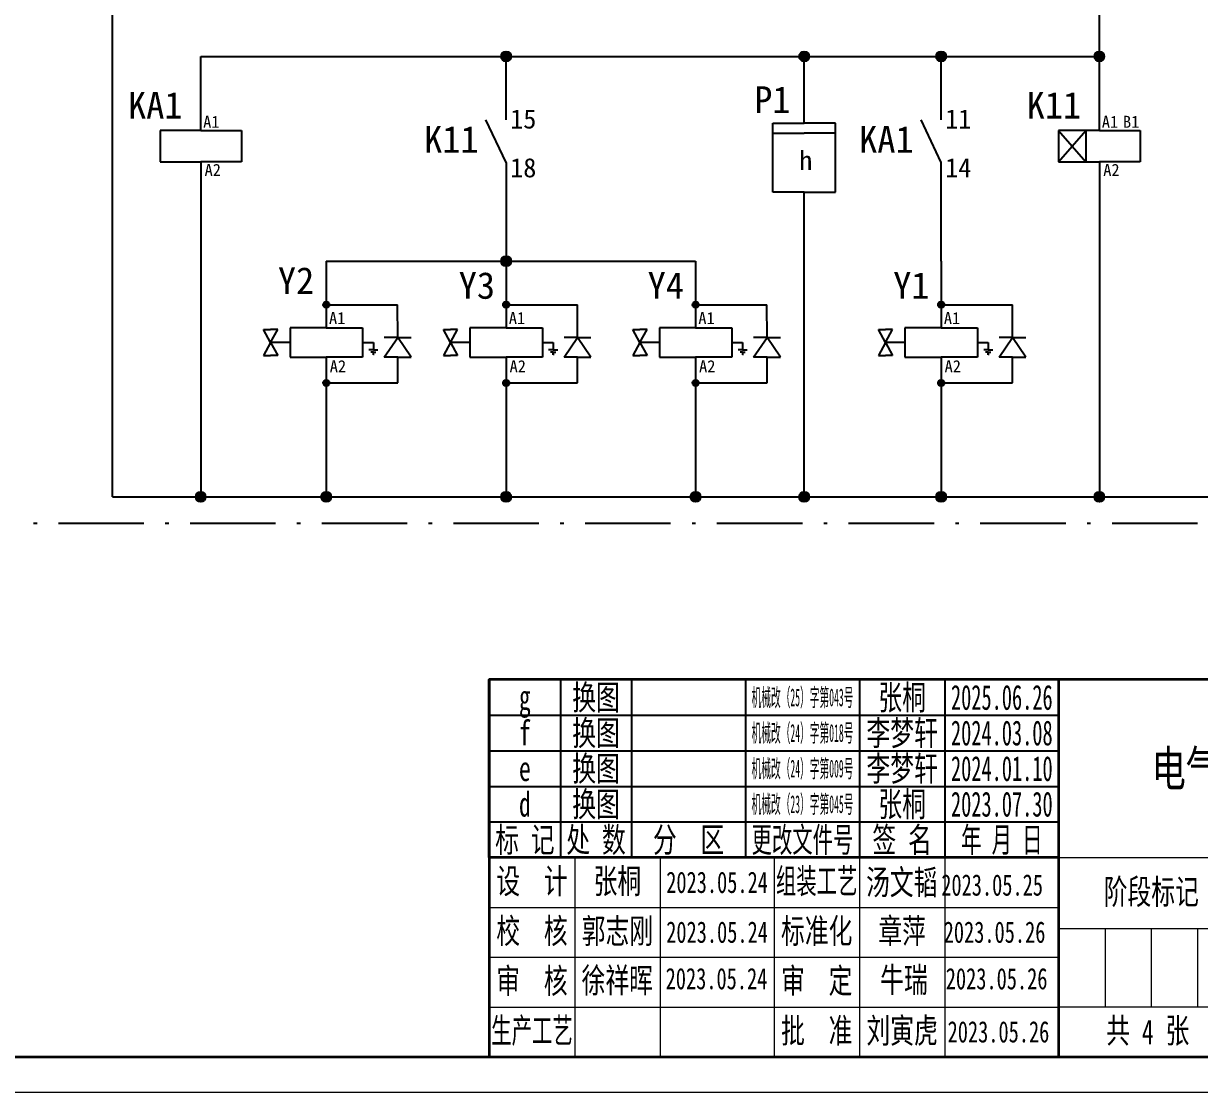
# Model space of a CAD drawing. Header units: millimetres. Extents: x 0 to 420, y 0 to 297.
# Drawn here: x 169.6 to 334.8, y 0 to 150.1 of the extents above; entities that cross this region are included whole.
import ezdxf
from ezdxf.enums import TextEntityAlignment as Align

# ---------------------------------------------------------------- set-up
doc = ezdxf.new("R2010")
doc.units = ezdxf.units.MM
doc.linetypes.add('DASHDOT', pattern=[18.5, 12, -3, 0.5, -3])
doc.styles.add('海泰汉字样式', font='仿宋_GB2312(1).TTF', dxfattribs={"width": 0.7})

# ---------------------------------------------------------------- blocks, each defined once
blk = doc.blocks.new('NJHT-更改区')
at = {"color": 7, "linetype": 'Continuous'}
for p, q in [((0, 5), (80, 5)), ((10, 5), (10, 0)), ((20, 5), (20, 0)), ((36, 5), (36, 0)), ((52, 5), (52, 0)), ((64, 5), (64, 0)), ((0, 0), (80, 0))]:
    blk.add_line(p, q, dxfattribs=at)
at = {"color": 7, "linetype": 'Continuous', "lineweight": 35}
for p, q in [((0, 0), (0, 5)), ((80, 0), (80, 5))]:
    blk.add_line(p, q, dxfattribs=at)
at = {"color": 2, "linetype": 'Continuous', "style": '海泰汉字样式'}
for tag, width, p in [('1', 0.7, (5, 2.5)), ('2', 0.7, (15, 2.5)), ('3', 0.7, (28, 2.5)), ('4', 0.6, (44, 2.5)), ('5', 0.7, (58, 2.5)), ('6', 0.6, (72, 2.5))]:
    blk.add_attdef(tag, text='', height=3.5, dxfattribs=dict(at, width=width)).set_placement(p, align=Align.MIDDLE_CENTER)
blk = doc.blocks.new('设计.Name')
at = {"insert": (253, 29.5), "char_height": 3.5, "width": 12, "attachment_point": 5, "style": '海泰汉字样式'}
blk.add_mtext('张桐', dxfattribs=at)
blk = doc.blocks.new('标准化.AppDate')
at = {"insert": (307, 22.5), "char_height": 3, "width": 16, "attachment_point": 5, "style": '海泰汉字样式'}
blk.add_mtext('2023.05.26', dxfattribs=at)
blk = doc.blocks.new('批准.AppDate')
at = {"insert": (307, 8.5), "char_height": 3, "width": 16, "attachment_point": 5, "style": '海泰汉字样式'}
blk.add_mtext('2023.05.26', dxfattribs=at)
blk = doc.blocks.new('批准.Name')
at = {"insert": (293, 8.5), "char_height": 3.5, "width": 12, "attachment_point": 5, "style": '海泰汉字样式'}
blk.add_mtext('刘寅虎', dxfattribs=at)
blk = doc.blocks.new('设计.AppDate')
at = {"insert": (267, 29.5), "char_height": 3, "width": 16, "attachment_point": 5, "style": '海泰汉字样式'}
blk.add_mtext('2023.05.24', dxfattribs=at)
blk = doc.blocks.new('标准化.Name')
at = {"insert": (293, 22.5), "char_height": 3.5, "width": 12, "attachment_point": 5, "style": '海泰汉字样式'}
blk.add_mtext('章萍', dxfattribs=at)
blk = doc.blocks.new('NJHT-A3')
at = {"color": 7, "linetype": 'Continuous', "lineweight": 35}
for p, q in [((315, 5), (315, 58)), ((315, 33), (235, 33)), ((25, 5), (415, 5))]:
    blk.add_line(p, q, dxfattribs=at)
at = {"color": 7, "linetype": 'Continuous', "lineweight": 18}
for p, q in [((247, 33), (247, 5)), ((259, 33), (259, 5)), ((275, 33), (275, 5)), ((287, 33), (287, 5)), ((299, 33), (299, 5)), ((315, 33), (365, 33)), ((235, 26), (315, 26)), ((365, 23), (315, 23)), ((321.5, 23), (321.5, 12)), ((328, 23), (328, 12)), ((334.5, 23), (334.5, 12)), ((235, 19), (315, 19)), ((235, 12), (315, 12)), ((365, 12), (315, 12)), ((420, 0), (0, 0))]:
    blk.add_line(p, q, dxfattribs=at)
at = {"color": 7, "linetype": 'Continuous', "lineweight": 35}
blk.add_lwpolyline([(235, 5), (415, 5), (415, 58), (235, 58)], close=True, dxfattribs=at)
at = {"color": 2, "linetype": 'Continuous', "lineweight": 18, "char_height": 3.5, "attachment_point": 5, "style": '海泰汉字样式'}
for s, insert, width in [('设  计', (241, 29.5), 12), ('{\\W0.6;组装工艺}', (281, 29.5), 12), ('阶段标记', (328, 28), 26), ('校  核', (241, 22.5), 12), ('标准化', (281, 22.5), 12), ('审  核', (241, 15.5), 12), ('审  定', (281, 15.5), 12), ('{\\W0.6;生产工艺}', (241, 8.5), 12), ('批  准', (281, 8.5), 12), ('共   张', (327.5, 8.5), 25)]:
    blk.add_mtext(s, dxfattribs=dict(at, insert=insert, width=width))
at = {"color": 2, "linetype": 'Continuous', "lineweight": 18, "style": '海泰汉字样式', "width": 0.6}
blk.add_attdef('5', text='', height=5, rotation=180, dxfattribs=at).set_placement((50, 286.5), align=Align.MIDDLE_CENTER)
at = {"color": 2, "linetype": 'Continuous', "lineweight": 18, "style": '海泰汉字样式'}
for tag, height, width, p in [('1', 5, 0.5, (390, 54.25)), ('2', 5, 0.5, (390, 46.75)), ('7', 5, 0.7, (340, 45.5)), ('3', 5, 0.6, (390, 33)), ('12', 3.5, 0.7, (253, 29.5)), ('13', 3.5, 0.6, (267, 29.5)), ('20', 3.5, 0.7, (293, 29.5)), ('21', 3.5, 0.6, (307, 29.5)), ('14', 3.5, 0.7, (253, 22.5)), ('15', 3.5, 0.6, (267, 22.5)), ('22', 3.5, 0.7, (293, 22.5)), ('23', 3.5, 0.6, (307, 22.5)), ('4', 5, 0.6, (390, 17.5)), ('8', 3.5, 0.7, (347, 17.5)), ('9', 3.5, 0.7, (359, 17.5)), ('16', 3.5, 0.7, (253, 15.5)), ('17', 3.5, 0.6, (267, 15.5)), ('24', 3.5, 0.7, (293, 15.5)), ('25', 3.5, 0.6, (307, 15.5)), ('18', 3.5, 0.7, (253, 8.5)), ('19', 3.5, 0.6, (267, 8.5)), ('26', 3.5, 0.7, (293, 8.5)), ('27', 3.5, 0.6, (307, 8.5)), ('11', 3.5, 0.7, (327.5, 8.5)), ('10', 3.5, 0.7, (352.5, 8.5)), ('6', 3.5, 0.7, (396.57, 8.5))]:
    blk.add_attdef(tag, text='', height=height, dxfattribs=dict(at, width=width)).set_placement(p, align=Align.MIDDLE_CENTER)
blk = doc.blocks.new('校核.Name')
at = {"insert": (253, 22.5), "char_height": 3.5, "width": 12, "attachment_point": 5, "style": '海泰汉字样式'}
blk.add_mtext('郭志刚', dxfattribs=at)
blk = doc.blocks.new('校核.AppDate')
at = {"insert": (267, 22.5), "char_height": 3, "width": 16, "attachment_point": 5, "style": '海泰汉字样式'}
blk.add_mtext('2023.05.24', dxfattribs=at)
blk = doc.blocks.new('审核.Name')
at = {"insert": (253, 22.5), "char_height": 3.5, "width": 12, "attachment_point": 5, "style": '海泰汉字样式'}
blk.add_mtext('徐祥晖', dxfattribs=at)
blk = doc.blocks.new('审核.AppDate')
at = {"insert": (267, 22.5), "char_height": 3, "width": 16, "attachment_point": 5, "style": '海泰汉字样式'}
blk.add_mtext('2023.05.24', dxfattribs=at)
blk = doc.blocks.new('组装工艺.Name')
at = {"insert": (253, 22.5), "char_height": 3.5, "width": 12, "attachment_point": 5, "style": '海泰汉字样式'}
blk.add_mtext('汤文韬', dxfattribs=at)
blk = doc.blocks.new('组装工艺.AppDate')
at = {"insert": (267, 22.5), "char_height": 3, "width": 16, "attachment_point": 5, "style": '海泰汉字样式'}
blk.add_mtext('2023.05.25', dxfattribs=at)
blk = doc.blocks.new('审定.Name')
at = {"insert": (253, 22.5), "char_height": 3.5, "width": 12, "attachment_point": 5, "style": '海泰汉字样式'}
blk.add_mtext('牛瑞', dxfattribs=at)
blk = doc.blocks.new('审定.AppDate')
at = {"insert": (267, 22.5), "char_height": 3, "width": 16, "attachment_point": 5, "style": '海泰汉字样式'}
blk.add_mtext('2023.05.26', dxfattribs=at)
blk = doc.blocks.new('电磁阀')
at = {"color": 7, "ltscale": 0.416487}
blk.add_line((0, 0), (0, -29.99), dxfattribs=at)
blk.add_line((0, 0), (0, -29.99), dxfattribs=at)
at = {"color": 7, "ltscale": 0.007597}
for p, q in [((-1.4, -19.59), (-1.3, -19.05)), ((-1.4, -19.59), (-1.3, -19.05)), ((-1.3, -20.12), (-1.4, -19.59)), ((-1.3, -20.12), (-1.4, -19.59)), ((-1.3, -19.05), (-0.99, -18.6)), ((-1.3, -19.05), (-0.99, -18.6)), ((-0.99, -20.58), (-1.3, -20.12)), ((-0.99, -20.58), (-1.3, -20.12)), ((-0.99, -18.6), (-0.54, -18.29)), ((-0.99, -18.6), (-0.54, -18.29)), ((-0.54, -20.88), (-0.99, -20.58)), ((-0.54, -20.88), (-0.99, -20.58)), ((-0.54, -18.29), (0, -18.18)), ((-0.54, -18.29), (0, -18.18)), ((0, -20.99), (-0.54, -20.88)), ((0, -20.99), (-0.54, -20.88)), ((0, -18.18), (0.54, -18.29)), ((0, -18.18), (0.54, -18.29)), ((0.54, -20.88), (0, -20.99)), ((0.54, -20.88), (0, -20.99)), ((0.54, -18.29), (0.99, -18.6)), ((0.54, -18.29), (0.99, -18.6)), ((0.99, -20.58), (0.54, -20.88)), ((0.99, -20.58), (0.54, -20.88)), ((0.99, -18.6), (1.3, -19.05)), ((0.99, -18.6), (1.3, -19.05)), ((1.3, -20.12), (0.99, -20.58)), ((1.3, -20.12), (0.99, -20.58)), ((1.3, -19.05), (1.4, -19.59)), ((1.3, -19.05), (1.4, -19.59)), ((1.4, -19.59), (1.3, -20.12)), ((1.4, -19.59), (1.3, -20.12)), ((-1.4, -54.71), (-1.3, -54.18)), ((-1.4, -54.71), (-1.3, -54.18)), ((-1.3, -55.25), (-1.4, -54.71)), ((-1.3, -55.25), (-1.4, -54.71)), ((-1.3, -54.18), (-0.99, -53.72)), ((-1.3, -54.18), (-0.99, -53.72)), ((-0.99, -55.7), (-1.3, -55.25)), ((-0.99, -55.7), (-1.3, -55.25)), ((-0.99, -53.72), (-0.54, -53.42)), ((-0.99, -53.72), (-0.54, -53.42)), ((-0.54, -56.01), (-0.99, -55.7)), ((-0.54, -56.01), (-0.99, -55.7)), ((-0.54, -53.42), (0, -53.31)), ((-0.54, -53.42), (0, -53.31)), ((0, -56.12), (-0.54, -56.01)), ((0, -56.12), (-0.54, -56.01)), ((0, -53.31), (0.54, -53.42)), ((0, -53.31), (0.54, -53.42)), ((0.54, -56.01), (0, -56.12)), ((0.54, -56.01), (0, -56.12)), ((0.54, -53.42), (0.99, -53.72)), ((0.54, -53.42), (0.99, -53.72)), ((0.99, -55.7), (0.54, -56.01)), ((0.99, -55.7), (0.54, -56.01)), ((0.99, -53.72), (1.3, -54.18)), ((0.99, -53.72), (1.3, -54.18)), ((1.3, -55.25), (0.99, -55.7)), ((1.3, -55.25), (0.99, -55.7)), ((1.3, -54.18), (1.4, -54.71)), ((1.3, -54.18), (1.4, -54.71)), ((1.4, -54.71), (1.3, -55.25)), ((1.4, -54.71), (1.3, -55.25))]:
    blk.add_line(p, q, dxfattribs=at)
at = {"color": 7, "ltscale": 0.445714}
for p, q in [((-0.02, -19.59), (32.07, -19.59)), ((-0.02, -19.59), (32.07, -19.59)), ((0, -54.71), (32.09, -54.71)), ((0, -54.71), (32.09, -54.71))]:
    blk.add_line(p, q, dxfattribs=at)
at = {"color": 7, "ltscale": 0.204694}
blk.add_line((32.09, -34.32), (32.07, -19.59), dxfattribs=at)
blk.add_line((32.09, -34.32), (32.07, -19.59), dxfattribs=at)
at = {"color": 7, "ltscale": 0.092843}
for q in [(-28.21, -30.69), (-28.21, -30.69), (-21.83, -30.69), (-21.83, -30.69), (-28.21, -42.44), (-28.21, -42.44), (-21.83, -42.44), (-21.83, -42.44)]:
    blk.add_line((-25.02, -36.56), q, dxfattribs=at)
at = {"color": 7, "ltscale": 0.044268}
for p, q in [((-28.21, -30.69), (-25.02, -30.69)), ((-28.21, -30.69), (-25.02, -30.69)), ((-28.21, -42.44), (-25.02, -42.44)), ((-28.21, -42.44), (-25.02, -42.44))]:
    blk.add_line(p, q, dxfattribs=at)
at = {"color": 7, "ltscale": 0.044269}
for p, q in [((-21.83, -30.69), (-25.02, -30.69)), ((-21.83, -30.69), (-25.02, -30.69)), ((-21.83, -42.44), (-25.02, -42.44)), ((-21.83, -42.44), (-25.02, -42.44))]:
    blk.add_line(p, q, dxfattribs=at)
at = {"color": 7, "ltscale": 0.226511}
for p, q in [((0, -29.99), (-16.31, -29.99)), ((0, -29.99), (-16.31, -29.99)), ((0, -29.99), (16.31, -29.99)), ((-16.31, -43.14), (0, -43.14)), ((-16.31, -43.14), (0, -43.14)), ((16.31, -43.14), (0, -43.14)), ((16.31, -43.14), (0, -43.14))]:
    blk.add_line(p, q, dxfattribs=at)
at = {"color": 7, "ltscale": 0.18267}
for p, q in [((-16.31, -29.99), (-16.31, -43.14)), ((-16.31, -29.99), (-16.31, -43.14)), ((16.31, -29.99), (16.31, -43.14))]:
    blk.add_line(p, q, dxfattribs=at)
at = {"color": 7, "ltscale": 0.121009}
blk.add_line((-16.31, -36.56), (-25.02, -36.56), dxfattribs=at)
blk.add_line((-16.31, -36.56), (-25.02, -36.56), dxfattribs=at)
at = {"color": 7, "ltscale": 0.067085}
blk.add_line((16.31, -36.56), (21.14, -36.56), dxfattribs=at)
at = {"color": 7, "ltscale": 0.04459}
blk.add_line((21.14, -36.56), (21.14, -39.77), dxfattribs=at)
at = {"color": 7, "ltscale": 0.148438}
for p in [(26.05, -43.14), (26.05, -43.14), (38.13, -43.14), (38.13, -43.14)]:
    blk.add_line(p, (32.09, -34.32), dxfattribs=at)
at = {"color": 7, "ltscale": 0.083936}
for p, q in [((32.09, -34.32), (26.05, -34.32)), ((32.09, -34.32), (26.05, -34.32)), ((32.09, -34.32), (38.13, -34.32)), ((32.09, -34.32), (38.13, -34.32)), ((32.09, -43.14), (26.05, -43.14)), ((32.09, -43.14), (26.05, -43.14)), ((32.09, -43.14), (38.13, -43.14)), ((32.09, -43.14), (38.13, -43.14))]:
    blk.add_line(p, q, dxfattribs=at)
at = {"color": 7, "ltscale": 0.028234}
blk.add_line((21.14, -39.77), (19.11, -39.77), dxfattribs=at)
at = {"color": 7, "ltscale": 0.016336}
for q in [(19.96, -40.85), (22.32, -40.85)]:
    blk.add_line((21.14, -40.85), q, dxfattribs=at)
at = {"color": 7, "ltscale": 0.005879}
for q in [(20.72, -41.79), (21.56, -41.79)]:
    blk.add_line((21.14, -41.79), q, dxfattribs=at)
at = {"color": 7, "ltscale": 0.028235}
blk.add_line((21.14, -39.77), (23.17, -39.77), dxfattribs=at)
at = {"color": 7, "ltscale": 0.321499}
blk.add_line((0, -43.14), (0, -66.29), dxfattribs=at)
blk.add_line((0, -43.14), (0, -66.29), dxfattribs=at)
at = {"color": 7, "ltscale": 0.16075}
blk.add_line((32.09, -54.71), (32.09, -43.14), dxfattribs=at)
blk.add_line((32.09, -54.71), (32.09, -43.14), dxfattribs=at)
at = {"color": 7}
for centre in [(0, -19.59), (0, -54.71)]:
    blk.add_circle(centre, 1.4, dxfattribs=at)
for points in [[(1.3, -20.12), (-1.4, -19.59), (-0.99, -18.6), (-1.3, -19.05)], [(1.3, -20.12), (-1.4, -19.59), (-0.99, -18.6), (-1.3, -19.05)], [(1.3, -20.12), (-0.99, -20.58), (-1.4, -19.59), (-1.3, -20.12)], [(1.3, -20.12), (-0.99, -20.58), (-1.4, -19.59), (-1.3, -20.12)], [(1.3, -20.12), (-0.99, -18.6), (0, -18.18), (-0.54, -18.29)], [(1.3, -20.12), (-0.99, -18.6), (0, -18.18), (-0.54, -18.29)], [(1.3, -20.12), (0, -20.99), (-0.99, -20.58), (-0.54, -20.88)], [(1.3, -20.12), (0, -20.99), (-0.99, -20.58), (-0.54, -20.88)], [(1.3, -20.12), (0, -18.18), (0.99, -18.6), (0.54, -18.29)], [(1.3, -20.12), (0, -18.18), (0.99, -18.6), (0.54, -18.29)], [(1.3, -20.12), (0.99, -20.58), (0, -20.99), (0.54, -20.88)], [(1.3, -20.12), (0.99, -20.58), (0, -20.99), (0.54, -20.88)], [(1.3, -20.12), (0.99, -18.6), (1.4, -19.59), (1.3, -19.05)], [(1.3, -20.12), (0.99, -18.6), (1.4, -19.59), (1.3, -19.05)], [(1.3, -55.25), (-1.4, -54.71), (-0.99, -53.72), (-1.3, -54.18)], [(1.3, -55.25), (-1.4, -54.71), (-0.99, -53.72), (-1.3, -54.18)], [(1.3, -55.25), (-0.99, -55.7), (-1.4, -54.71), (-1.3, -55.25)], [(1.3, -55.25), (-0.99, -55.7), (-1.4, -54.71), (-1.3, -55.25)], [(1.3, -55.25), (-0.99, -53.72), (0, -53.31), (-0.54, -53.42)], [(1.3, -55.25), (-0.99, -53.72), (0, -53.31), (-0.54, -53.42)], [(1.3, -55.25), (0, -56.12), (-0.99, -55.7), (-0.54, -56.01)], [(1.3, -55.25), (0, -56.12), (-0.99, -55.7), (-0.54, -56.01)], [(1.3, -55.25), (0, -53.31), (0.99, -53.72), (0.54, -53.42)], [(1.3, -55.25), (0, -53.31), (0.99, -53.72), (0.54, -53.42)], [(1.3, -55.25), (0.99, -55.7), (0, -56.12), (0.54, -56.01)], [(1.3, -55.25), (0.99, -55.7), (0, -56.12), (0.54, -56.01)], [(1.3, -55.25), (0.99, -53.72), (1.4, -54.71), (1.3, -54.18)], [(1.3, -55.25), (0.99, -53.72), (1.4, -54.71), (1.3, -54.18)]]:
    blk.add_solid(points, dxfattribs=at)
at = {"char_height": 5.4, "width": 52.7503, "attachment_point": 1}
for s, insert in [('{\\fFangSong_GB2312|b0|i0|c134|p49;A1}', (1.21, -22.88)), ('{\\fFangSong_GB2312|b0|i0|c134|p49;A2}', (1.55, -44.5))]:
    blk.add_mtext(s, dxfattribs=dict(at, insert=insert))

msp = doc.modelspace()

# ---------------------------------------------------------------- linework, layer by layer
at = {"color": 7}
for p, q in [((182.07, 83.66), (182.07, 215.77)), ((320.7, 135.13), (320.7, 151.88)), ((194.46, 145.52), (272.12, 145.52)), ((194.46, 135.13), (194.46, 145.52)), ((272.12, 145.52), (320.7, 145.52)), ((279.24, 136.13), (279.24, 145.52)), ((194.46, 130.71), (194.46, 83.66)), ((320.7, 130.71), (320.7, 83.66)), ((279.24, 83.66), (279.24, 126.44)), ((212.11, 116.76), (263.99, 116.76)), ((182.07, 83.66), (366.96, 83.66))]:
    msp.add_line(p, q, dxfattribs=at)
at = {"color": 7, "ltscale": 0.007597}
for p, q in [((237.37, 146.22), (237.64, 146.17)), ((237.37, 146.22), (237.64, 146.17)), ((237.64, 146.17), (237.87, 146.02)), ((237.64, 146.17), (237.87, 146.02)), ((237.87, 146.02), (238.02, 145.79)), ((237.87, 146.02), (238.02, 145.79)), ((238.02, 145.79), (238.07, 145.52)), ((238.02, 145.79), (238.07, 145.52)), ((238.07, 145.52), (238.02, 145.26)), ((238.07, 145.52), (238.02, 145.26)), ((279.24, 146.22), (279.51, 146.17)), ((279.24, 146.22), (279.51, 146.17)), ((279.51, 146.17), (279.74, 146.02)), ((279.51, 146.17), (279.74, 146.02)), ((279.74, 146.02), (279.89, 145.79)), ((279.74, 146.02), (279.89, 145.79)), ((279.89, 145.79), (279.94, 145.52)), ((279.89, 145.79), (279.94, 145.52)), ((279.94, 145.52), (279.89, 145.26)), ((279.94, 145.52), (279.89, 145.26)), ((298.48, 146.22), (298.75, 146.17)), ((298.48, 146.22), (298.75, 146.17)), ((298.75, 146.17), (298.97, 146.02)), ((298.75, 146.17), (298.97, 146.02)), ((298.97, 146.02), (299.12, 145.79)), ((298.97, 146.02), (299.12, 145.79)), ((299.12, 145.79), (299.18, 145.52)), ((299.12, 145.79), (299.18, 145.52)), ((299.18, 145.52), (299.12, 145.26)), ((299.18, 145.52), (299.12, 145.26)), ((320.7, 146.22), (320.97, 146.17)), ((320.7, 146.22), (320.97, 146.17)), ((320.97, 146.17), (321.19, 146.02)), ((320.97, 146.17), (321.19, 146.02)), ((321.19, 146.02), (321.34, 145.79)), ((321.19, 146.02), (321.34, 145.79)), ((321.34, 145.79), (321.4, 145.52)), ((321.34, 145.79), (321.4, 145.52)), ((321.4, 145.52), (321.34, 145.26)), ((321.4, 145.52), (321.34, 145.26)), ((237.64, 144.88), (237.37, 144.82)), ((237.64, 144.88), (237.37, 144.82)), ((237.87, 145.03), (237.64, 144.88)), ((237.87, 145.03), (237.64, 144.88)), ((238.02, 145.26), (237.87, 145.03)), ((238.02, 145.26), (237.87, 145.03)), ((279.51, 144.88), (279.24, 144.82)), ((279.51, 144.88), (279.24, 144.82)), ((279.74, 145.03), (279.51, 144.88)), ((279.74, 145.03), (279.51, 144.88)), ((279.89, 145.26), (279.74, 145.03)), ((279.89, 145.26), (279.74, 145.03)), ((298.75, 144.88), (298.48, 144.82)), ((298.75, 144.88), (298.48, 144.82)), ((298.97, 145.03), (298.75, 144.88)), ((298.97, 145.03), (298.75, 144.88)), ((299.12, 145.26), (298.97, 145.03)), ((299.12, 145.26), (298.97, 145.03)), ((320.97, 144.88), (320.7, 144.82)), ((320.97, 144.88), (320.7, 144.82)), ((321.19, 145.03), (320.97, 144.88)), ((321.19, 145.03), (320.97, 144.88)), ((321.34, 145.26), (321.19, 145.03)), ((321.34, 145.26), (321.19, 145.03)), ((236.87, 117.26), (237.1, 117.41)), ((236.87, 117.26), (237.1, 117.41)), ((237.1, 117.41), (237.37, 117.46)), ((237.1, 117.41), (237.37, 117.46)), ((237.37, 117.46), (237.64, 117.41)), ((237.37, 117.46), (237.64, 117.41)), ((237.64, 117.41), (237.87, 117.26)), ((237.64, 117.41), (237.87, 117.26)), ((236.67, 116.76), (236.72, 117.03)), ((236.67, 116.76), (236.72, 117.03)), ((236.72, 116.49), (236.67, 116.76)), ((236.72, 116.49), (236.67, 116.76)), ((236.72, 117.03), (236.87, 117.26)), ((236.72, 117.03), (236.87, 117.26)), ((236.87, 116.27), (236.72, 116.49)), ((236.87, 116.27), (236.72, 116.49)), ((237.1, 116.12), (236.87, 116.27)), ((237.1, 116.12), (236.87, 116.27)), ((237.37, 116.06), (237.1, 116.12)), ((237.37, 116.06), (237.1, 116.12)), ((237.64, 116.12), (237.37, 116.06)), ((237.64, 116.12), (237.37, 116.06)), ((237.87, 116.27), (237.64, 116.12)), ((237.87, 116.27), (237.64, 116.12)), ((237.87, 117.26), (238.02, 117.03)), ((237.87, 117.26), (238.02, 117.03)), ((238.02, 116.49), (237.87, 116.27)), ((238.02, 116.49), (237.87, 116.27)), ((238.02, 117.03), (238.07, 116.76)), ((238.02, 117.03), (238.07, 116.76)), ((238.07, 116.76), (238.02, 116.49)), ((238.07, 116.76), (238.02, 116.49)), ((194.46, 84.36), (194.73, 84.3)), ((194.46, 84.36), (194.73, 84.3)), ((194.73, 84.3), (194.96, 84.15)), ((194.73, 84.3), (194.96, 84.15)), ((211.61, 84.15), (211.84, 84.3)), ((211.61, 84.15), (211.84, 84.3)), ((211.84, 84.3), (212.11, 84.36)), ((211.84, 84.3), (212.11, 84.36)), ((212.11, 84.36), (212.38, 84.3)), ((212.11, 84.36), (212.38, 84.3)), ((212.38, 84.3), (212.6, 84.15)), ((212.38, 84.3), (212.6, 84.15)), ((236.87, 84.15), (237.1, 84.3)), ((236.87, 84.15), (237.1, 84.3)), ((237.1, 84.3), (237.37, 84.36)), ((237.1, 84.3), (237.37, 84.36)), ((237.37, 84.36), (237.64, 84.3)), ((237.37, 84.36), (237.64, 84.3)), ((237.64, 84.3), (237.87, 84.15)), ((237.64, 84.3), (237.87, 84.15)), ((263.5, 84.15), (263.72, 84.3)), ((263.5, 84.15), (263.72, 84.3)), ((263.72, 84.3), (263.99, 84.36)), ((263.72, 84.3), (263.99, 84.36)), ((263.99, 84.36), (264.26, 84.3)), ((263.99, 84.36), (264.26, 84.3)), ((264.26, 84.3), (264.49, 84.15)), ((264.26, 84.3), (264.49, 84.15)), ((278.74, 84.15), (278.97, 84.3)), ((278.74, 84.15), (278.97, 84.3)), ((278.97, 84.3), (279.24, 84.36)), ((278.97, 84.3), (279.24, 84.36)), ((279.24, 84.36), (279.51, 84.3)), ((279.24, 84.36), (279.51, 84.3)), ((279.51, 84.3), (279.74, 84.15)), ((279.51, 84.3), (279.74, 84.15)), ((297.98, 84.15), (298.21, 84.3)), ((297.98, 84.15), (298.21, 84.3)), ((298.21, 84.3), (298.48, 84.36)), ((298.21, 84.3), (298.48, 84.36)), ((298.48, 84.36), (298.75, 84.3)), ((298.48, 84.36), (298.75, 84.3)), ((298.75, 84.3), (298.97, 84.15)), ((298.75, 84.3), (298.97, 84.15)), ((320.7, 84.36), (320.97, 84.3)), ((320.7, 84.36), (320.97, 84.3)), ((320.97, 84.3), (321.19, 84.15)), ((320.97, 84.3), (321.19, 84.15)), ((194.73, 83.01), (194.46, 82.95)), ((194.73, 83.01), (194.46, 82.95)), ((194.96, 83.16), (194.73, 83.01)), ((194.96, 83.16), (194.73, 83.01)), ((194.96, 84.15), (195.11, 83.92)), ((194.96, 84.15), (195.11, 83.92)), ((195.11, 83.39), (194.96, 83.16)), ((195.11, 83.39), (194.96, 83.16)), ((195.11, 83.92), (195.16, 83.66)), ((195.11, 83.92), (195.16, 83.66)), ((195.16, 83.66), (195.11, 83.39)), ((195.16, 83.66), (195.11, 83.39)), ((211.41, 83.66), (211.46, 83.92)), ((211.41, 83.66), (211.46, 83.92)), ((211.46, 83.39), (211.41, 83.66)), ((211.46, 83.39), (211.41, 83.66)), ((211.46, 83.92), (211.61, 84.15)), ((211.46, 83.92), (211.61, 84.15)), ((211.61, 83.16), (211.46, 83.39)), ((211.61, 83.16), (211.46, 83.39)), ((211.84, 83.01), (211.61, 83.16)), ((211.84, 83.01), (211.61, 83.16)), ((212.11, 82.95), (211.84, 83.01)), ((212.11, 82.95), (211.84, 83.01)), ((212.38, 83.01), (212.11, 82.95)), ((212.38, 83.01), (212.11, 82.95)), ((212.6, 83.16), (212.38, 83.01)), ((212.6, 83.16), (212.38, 83.01)), ((212.6, 84.15), (212.76, 83.92)), ((212.6, 84.15), (212.76, 83.92)), ((212.76, 83.39), (212.6, 83.16)), ((212.76, 83.39), (212.6, 83.16)), ((212.76, 83.92), (212.81, 83.66)), ((212.76, 83.92), (212.81, 83.66)), ((212.81, 83.66), (212.76, 83.39)), ((212.81, 83.66), (212.76, 83.39)), ((236.67, 83.66), (236.72, 83.92)), ((236.67, 83.66), (236.72, 83.92)), ((236.72, 83.39), (236.67, 83.66)), ((236.72, 83.39), (236.67, 83.66)), ((236.72, 83.92), (236.87, 84.15)), ((236.72, 83.92), (236.87, 84.15)), ((236.87, 83.16), (236.72, 83.39)), ((236.87, 83.16), (236.72, 83.39)), ((237.1, 83.01), (236.87, 83.16)), ((237.1, 83.01), (236.87, 83.16)), ((237.37, 82.95), (237.1, 83.01)), ((237.37, 82.95), (237.1, 83.01)), ((237.64, 83.01), (237.37, 82.95)), ((237.64, 83.01), (237.37, 82.95)), ((237.87, 83.16), (237.64, 83.01)), ((237.87, 83.16), (237.64, 83.01)), ((237.87, 84.15), (238.02, 83.92)), ((237.87, 84.15), (238.02, 83.92)), ((238.02, 83.39), (237.87, 83.16)), ((238.02, 83.39), (237.87, 83.16)), ((238.02, 83.92), (238.07, 83.66)), ((238.02, 83.92), (238.07, 83.66)), ((238.07, 83.66), (238.02, 83.39)), ((238.07, 83.66), (238.02, 83.39)), ((263.29, 83.66), (263.34, 83.92)), ((263.29, 83.66), (263.34, 83.92)), ((263.34, 83.39), (263.29, 83.66)), ((263.34, 83.39), (263.29, 83.66)), ((263.34, 83.92), (263.5, 84.15)), ((263.34, 83.92), (263.5, 84.15)), ((263.5, 83.16), (263.34, 83.39)), ((263.5, 83.16), (263.34, 83.39)), ((263.72, 83.01), (263.5, 83.16)), ((263.72, 83.01), (263.5, 83.16)), ((263.99, 82.95), (263.72, 83.01)), ((263.99, 82.95), (263.72, 83.01)), ((264.26, 83.01), (263.99, 82.95)), ((264.26, 83.01), (263.99, 82.95)), ((264.49, 83.16), (264.26, 83.01)), ((264.49, 83.16), (264.26, 83.01)), ((264.49, 84.15), (264.64, 83.92)), ((264.49, 84.15), (264.64, 83.92)), ((264.64, 83.39), (264.49, 83.16)), ((264.64, 83.39), (264.49, 83.16)), ((264.64, 83.92), (264.69, 83.66)), ((264.64, 83.92), (264.69, 83.66)), ((264.69, 83.66), (264.64, 83.39)), ((264.69, 83.66), (264.64, 83.39)), ((278.54, 83.66), (278.59, 83.92)), ((278.54, 83.66), (278.59, 83.92)), ((278.59, 83.39), (278.54, 83.66)), ((278.59, 83.39), (278.54, 83.66)), ((278.59, 83.92), (278.74, 84.15)), ((278.59, 83.92), (278.74, 84.15)), ((278.74, 83.16), (278.59, 83.39)), ((278.74, 83.16), (278.59, 83.39)), ((278.97, 83.01), (278.74, 83.16)), ((278.97, 83.01), (278.74, 83.16)), ((279.24, 82.95), (278.97, 83.01)), ((279.24, 82.95), (278.97, 83.01)), ((279.51, 83.01), (279.24, 82.95)), ((279.51, 83.01), (279.24, 82.95)), ((279.74, 83.16), (279.51, 83.01)), ((279.74, 83.16), (279.51, 83.01)), ((279.74, 84.15), (279.89, 83.92)), ((279.74, 84.15), (279.89, 83.92)), ((279.89, 83.39), (279.74, 83.16)), ((279.89, 83.39), (279.74, 83.16)), ((279.89, 83.92), (279.94, 83.66)), ((279.89, 83.92), (279.94, 83.66)), ((279.94, 83.66), (279.89, 83.39)), ((279.94, 83.66), (279.89, 83.39)), ((297.78, 83.66), (297.83, 83.92)), ((297.78, 83.66), (297.83, 83.92)), ((297.83, 83.39), (297.78, 83.66)), ((297.83, 83.39), (297.78, 83.66)), ((297.83, 83.92), (297.98, 84.15)), ((297.83, 83.92), (297.98, 84.15)), ((297.98, 83.16), (297.83, 83.39)), ((297.98, 83.16), (297.83, 83.39)), ((298.21, 83.01), (297.98, 83.16)), ((298.21, 83.01), (297.98, 83.16)), ((298.48, 82.95), (298.21, 83.01)), ((298.48, 82.95), (298.21, 83.01)), ((298.75, 83.01), (298.48, 82.95)), ((298.75, 83.01), (298.48, 82.95)), ((298.97, 83.16), (298.75, 83.01)), ((298.97, 83.16), (298.75, 83.01)), ((298.97, 84.15), (299.12, 83.92)), ((298.97, 84.15), (299.12, 83.92)), ((299.12, 83.39), (298.97, 83.16)), ((299.12, 83.39), (298.97, 83.16)), ((299.12, 83.92), (299.18, 83.66)), ((299.12, 83.92), (299.18, 83.66)), ((299.18, 83.66), (299.12, 83.39)), ((299.18, 83.66), (299.12, 83.39)), ((320.97, 83.01), (320.7, 82.95)), ((320.97, 83.01), (320.7, 82.95)), ((321.19, 83.16), (320.97, 83.01)), ((321.19, 83.16), (320.97, 83.01)), ((321.19, 84.15), (321.34, 83.92)), ((321.19, 84.15), (321.34, 83.92)), ((321.34, 83.39), (321.19, 83.16)), ((321.34, 83.39), (321.19, 83.16)), ((321.34, 83.92), (321.4, 83.66)), ((321.34, 83.92), (321.4, 83.66)), ((321.4, 83.66), (321.34, 83.39)), ((321.4, 83.66), (321.34, 83.39))]:
    msp.add_line(p, q, dxfattribs=at)
at = {"color": 7, "ltscale": 0.2183}
msp.add_line((237.37, 136.62), (237.37, 145.52), dxfattribs=at)
for p, q in [((298.48, 136.62), (298.48, 145.52)), ((298.48, 116.76), (298.48, 130.61))]:
    msp.add_line(p, q)
at = {"color": 7, "ltscale": 0.184542}
for p, q in [((237.37, 130.61), (234.54, 136.62)), ((298.48, 130.61), (295.65, 136.62))]:
    msp.add_line(p, q, dxfattribs=at)
at = {"color": 7, "ltscale": 0.269305}
for p, q in [((274.85, 126.44), (274.85, 136.13)), ((283.64, 126.44), (283.64, 136.13))]:
    msp.add_line(p, q, dxfattribs=at)
at = {"color": 7, "ltscale": 0.122085}
for p, q in [((274.85, 136.13), (279.24, 136.13)), ((283.64, 136.13), (279.24, 136.13)), ((274.85, 134.76), (279.24, 134.76)), ((283.64, 134.76), (279.24, 134.76)), ((279.24, 126.44), (274.85, 126.44)), ((279.24, 126.44), (283.64, 126.44))]:
    msp.add_line(p, q, dxfattribs=at)
at = {"color": 7, "ltscale": 0.254135}
for p, q in [((194.46, 135.13), (188.75, 135.13)), ((320.7, 135.13), (314.98, 135.13)), ((188.75, 130.71), (194.46, 130.71)), ((314.98, 130.71), (320.7, 130.71))]:
    msp.add_line(p, q, dxfattribs=at)
at = {"color": 7, "ltscale": 0.196188}
for p, q in [((188.75, 135.13), (188.75, 130.71)), ((200.18, 135.13), (200.18, 130.71)), ((314.98, 135.13), (314.98, 130.71)), ((318.8, 135.13), (318.8, 130.71)), ((326.42, 135.13), (326.42, 130.71))]:
    msp.add_line(p, q, dxfattribs=at)
at = {"color": 7, "ltscale": 0.254136}
for p, q in [((194.46, 135.13), (200.18, 135.13)), ((320.7, 135.13), (326.42, 135.13)), ((200.18, 130.71), (194.46, 130.71)), ((326.42, 130.71), (320.7, 130.71))]:
    msp.add_line(p, q, dxfattribs=at)
at = {"color": 7, "ltscale": 0.259558}
for p, q in [((314.98, 130.71), (318.8, 135.13)), ((314.98, 135.13), (318.8, 130.71))]:
    msp.add_line(p, q, dxfattribs=at)
at = {"color": 7, "ltscale": 0.416487}
msp.add_line((237.37, 130.61), (237.37, 116.76), dxfattribs=at)
at = {"color": 7, "ltscale": 0.415479}
for p, q in [((212.11, 100.19), (212.11, 83.66)), ((237.37, 100.19), (237.37, 83.66)), ((263.99, 100.19), (263.99, 83.66)), ((298.48, 100.19), (298.48, 83.66))]:
    msp.add_line(p, q, dxfattribs=at)
at = {"color": 7, "linetype": 'DASHDOT'}
msp.add_line((371.48, 79.9), (69.56, 79.9), dxfattribs=at)
at = {"color": 7}
for centre in [(237.37, 145.52), (279.24, 145.52), (298.48, 145.52), (320.7, 145.52), (237.37, 116.76), (194.46, 83.66), (212.11, 83.66), (237.37, 83.66), (263.99, 83.66), (279.24, 83.66), (298.48, 83.66), (320.7, 83.66)]:
    msp.add_circle(centre, 0.701, dxfattribs=at)
for points in [[(238.02, 145.26), (236.67, 145.52), (236.87, 146.02), (236.72, 145.79)], [(238.02, 145.26), (236.67, 145.52), (236.87, 146.02), (236.72, 145.79)], [(238.02, 145.26), (236.87, 145.03), (236.67, 145.52), (236.72, 145.26)], [(238.02, 145.26), (236.87, 145.03), (236.67, 145.52), (236.72, 145.26)], [(238.02, 145.26), (236.87, 146.02), (237.37, 146.22), (237.1, 146.17)], [(238.02, 145.26), (236.87, 146.02), (237.37, 146.22), (237.1, 146.17)], [(238.02, 145.26), (237.37, 146.22), (237.87, 146.02), (237.64, 146.17)], [(238.02, 145.26), (237.37, 146.22), (237.87, 146.02), (237.64, 146.17)], [(238.02, 145.26), (237.87, 146.02), (238.07, 145.52), (238.02, 145.79)], [(238.02, 145.26), (237.87, 146.02), (238.07, 145.52), (238.02, 145.79)], [(279.89, 145.26), (278.54, 145.52), (278.74, 146.02), (278.59, 145.79)], [(279.89, 145.26), (278.54, 145.52), (278.74, 146.02), (278.59, 145.79)], [(279.89, 145.26), (278.74, 145.03), (278.54, 145.52), (278.59, 145.26)], [(279.89, 145.26), (278.74, 145.03), (278.54, 145.52), (278.59, 145.26)], [(279.89, 145.26), (278.74, 146.02), (279.24, 146.22), (278.97, 146.17)], [(279.89, 145.26), (278.74, 146.02), (279.24, 146.22), (278.97, 146.17)], [(279.89, 145.26), (279.24, 146.22), (279.74, 146.02), (279.51, 146.17)], [(279.89, 145.26), (279.24, 146.22), (279.74, 146.02), (279.51, 146.17)], [(279.89, 145.26), (279.74, 146.02), (279.94, 145.52), (279.89, 145.79)], [(279.89, 145.26), (279.74, 146.02), (279.94, 145.52), (279.89, 145.79)], [(299.12, 145.26), (297.78, 145.52), (297.98, 146.02), (297.83, 145.79)], [(299.12, 145.26), (297.78, 145.52), (297.98, 146.02), (297.83, 145.79)], [(299.12, 145.26), (297.98, 145.03), (297.78, 145.52), (297.83, 145.26)], [(299.12, 145.26), (297.98, 145.03), (297.78, 145.52), (297.83, 145.26)], [(299.12, 145.26), (297.98, 146.02), (298.48, 146.22), (298.21, 146.17)], [(299.12, 145.26), (297.98, 146.02), (298.48, 146.22), (298.21, 146.17)], [(299.12, 145.26), (298.48, 146.22), (298.97, 146.02), (298.75, 146.17)], [(299.12, 145.26), (298.48, 146.22), (298.97, 146.02), (298.75, 146.17)], [(299.12, 145.26), (298.97, 146.02), (299.18, 145.52), (299.12, 145.79)], [(299.12, 145.26), (298.97, 146.02), (299.18, 145.52), (299.12, 145.79)], [(321.34, 145.26), (320, 145.52), (320.2, 146.02), (320.05, 145.79)], [(321.34, 145.26), (320, 145.52), (320.2, 146.02), (320.05, 145.79)], [(321.34, 145.26), (320.2, 145.03), (320, 145.52), (320.05, 145.26)], [(321.34, 145.26), (320.2, 145.03), (320, 145.52), (320.05, 145.26)], [(321.34, 145.26), (320.2, 146.02), (320.7, 146.22), (320.43, 146.17)], [(321.34, 145.26), (320.2, 146.02), (320.7, 146.22), (320.43, 146.17)], [(321.34, 145.26), (320.7, 146.22), (321.19, 146.02), (320.97, 146.17)], [(321.34, 145.26), (320.7, 146.22), (321.19, 146.02), (320.97, 146.17)], [(321.34, 145.26), (321.19, 146.02), (321.4, 145.52), (321.34, 145.79)], [(321.34, 145.26), (321.19, 146.02), (321.4, 145.52), (321.34, 145.79)], [(238.02, 145.26), (237.37, 144.82), (236.87, 145.03), (237.1, 144.88)], [(238.02, 145.26), (237.37, 144.82), (236.87, 145.03), (237.1, 144.88)], [(238.02, 145.26), (237.87, 145.03), (237.37, 144.82), (237.64, 144.88)], [(238.02, 145.26), (237.87, 145.03), (237.37, 144.82), (237.64, 144.88)], [(279.89, 145.26), (279.24, 144.82), (278.74, 145.03), (278.97, 144.88)], [(279.89, 145.26), (279.24, 144.82), (278.74, 145.03), (278.97, 144.88)], [(279.89, 145.26), (279.74, 145.03), (279.24, 144.82), (279.51, 144.88)], [(279.89, 145.26), (279.74, 145.03), (279.24, 144.82), (279.51, 144.88)], [(299.12, 145.26), (298.48, 144.82), (297.98, 145.03), (298.21, 144.88)], [(299.12, 145.26), (298.48, 144.82), (297.98, 145.03), (298.21, 144.88)], [(299.12, 145.26), (298.97, 145.03), (298.48, 144.82), (298.75, 144.88)], [(299.12, 145.26), (298.97, 145.03), (298.48, 144.82), (298.75, 144.88)], [(321.34, 145.26), (320.7, 144.82), (320.2, 145.03), (320.43, 144.88)], [(321.34, 145.26), (320.7, 144.82), (320.2, 145.03), (320.43, 144.88)], [(321.34, 145.26), (321.19, 145.03), (320.7, 144.82), (320.97, 144.88)], [(321.34, 145.26), (321.19, 145.03), (320.7, 144.82), (320.97, 144.88)], [(238.02, 116.49), (236.87, 117.26), (237.37, 117.46), (237.1, 117.41)], [(238.02, 116.49), (236.87, 117.26), (237.37, 117.46), (237.1, 117.41)], [(238.02, 116.49), (237.37, 117.46), (237.87, 117.26), (237.64, 117.41)], [(238.02, 116.49), (237.37, 117.46), (237.87, 117.26), (237.64, 117.41)], [(238.02, 116.49), (236.67, 116.76), (236.87, 117.26), (236.72, 117.03)], [(238.02, 116.49), (236.67, 116.76), (236.87, 117.26), (236.72, 117.03)], [(238.02, 116.49), (236.87, 116.27), (236.67, 116.76), (236.72, 116.49)], [(238.02, 116.49), (236.87, 116.27), (236.67, 116.76), (236.72, 116.49)], [(238.02, 116.49), (237.37, 116.06), (236.87, 116.27), (237.1, 116.12)], [(238.02, 116.49), (237.37, 116.06), (236.87, 116.27), (237.1, 116.12)], [(238.02, 116.49), (237.87, 116.27), (237.37, 116.06), (237.64, 116.12)], [(238.02, 116.49), (237.87, 116.27), (237.37, 116.06), (237.64, 116.12)], [(238.02, 116.49), (237.87, 117.26), (238.07, 116.76), (238.02, 117.03)], [(238.02, 116.49), (237.87, 117.26), (238.07, 116.76), (238.02, 117.03)], [(195.11, 83.39), (193.97, 84.15), (194.46, 84.36), (194.19, 84.3)], [(195.11, 83.39), (193.97, 84.15), (194.46, 84.36), (194.19, 84.3)], [(195.11, 83.39), (194.46, 84.36), (194.96, 84.15), (194.73, 84.3)], [(195.11, 83.39), (194.46, 84.36), (194.96, 84.15), (194.73, 84.3)], [(212.76, 83.39), (211.61, 84.15), (212.11, 84.36), (211.84, 84.3)], [(212.76, 83.39), (211.61, 84.15), (212.11, 84.36), (211.84, 84.3)], [(212.76, 83.39), (212.11, 84.36), (212.6, 84.15), (212.38, 84.3)], [(212.76, 83.39), (212.11, 84.36), (212.6, 84.15), (212.38, 84.3)], [(238.02, 83.39), (236.87, 84.15), (237.37, 84.36), (237.1, 84.3)], [(238.02, 83.39), (236.87, 84.15), (237.37, 84.36), (237.1, 84.3)], [(238.02, 83.39), (237.37, 84.36), (237.87, 84.15), (237.64, 84.3)], [(238.02, 83.39), (237.37, 84.36), (237.87, 84.15), (237.64, 84.3)], [(264.64, 83.39), (263.5, 84.15), (263.99, 84.36), (263.72, 84.3)], [(264.64, 83.39), (263.5, 84.15), (263.99, 84.36), (263.72, 84.3)], [(264.64, 83.39), (263.99, 84.36), (264.49, 84.15), (264.26, 84.3)], [(264.64, 83.39), (263.99, 84.36), (264.49, 84.15), (264.26, 84.3)], [(279.89, 83.39), (278.74, 84.15), (279.24, 84.36), (278.97, 84.3)], [(279.89, 83.39), (278.74, 84.15), (279.24, 84.36), (278.97, 84.3)], [(279.89, 83.39), (279.24, 84.36), (279.74, 84.15), (279.51, 84.3)], [(279.89, 83.39), (279.24, 84.36), (279.74, 84.15), (279.51, 84.3)], [(299.12, 83.39), (297.98, 84.15), (298.48, 84.36), (298.21, 84.3)], [(299.12, 83.39), (297.98, 84.15), (298.48, 84.36), (298.21, 84.3)], [(299.12, 83.39), (298.48, 84.36), (298.97, 84.15), (298.75, 84.3)], [(299.12, 83.39), (298.48, 84.36), (298.97, 84.15), (298.75, 84.3)], [(321.34, 83.39), (320.2, 84.15), (320.7, 84.36), (320.43, 84.3)], [(321.34, 83.39), (320.2, 84.15), (320.7, 84.36), (320.43, 84.3)], [(321.34, 83.39), (320.7, 84.36), (321.19, 84.15), (320.97, 84.3)], [(321.34, 83.39), (320.7, 84.36), (321.19, 84.15), (320.97, 84.3)], [(195.11, 83.39), (193.76, 83.66), (193.97, 84.15), (193.82, 83.92)], [(195.11, 83.39), (193.76, 83.66), (193.97, 84.15), (193.82, 83.92)], [(195.11, 83.39), (193.97, 83.16), (193.76, 83.66), (193.82, 83.39)], [(195.11, 83.39), (193.97, 83.16), (193.76, 83.66), (193.82, 83.39)], [(195.11, 83.39), (194.46, 82.95), (193.97, 83.16), (194.19, 83.01)], [(195.11, 83.39), (194.46, 82.95), (193.97, 83.16), (194.19, 83.01)], [(195.11, 83.39), (194.96, 83.16), (194.46, 82.95), (194.73, 83.01)], [(195.11, 83.39), (194.96, 83.16), (194.46, 82.95), (194.73, 83.01)], [(195.11, 83.39), (194.96, 84.15), (195.16, 83.66), (195.11, 83.92)], [(195.11, 83.39), (194.96, 84.15), (195.16, 83.66), (195.11, 83.92)], [(212.76, 83.39), (211.41, 83.66), (211.61, 84.15), (211.46, 83.92)], [(212.76, 83.39), (211.41, 83.66), (211.61, 84.15), (211.46, 83.92)], [(212.76, 83.39), (211.61, 83.16), (211.41, 83.66), (211.46, 83.39)], [(212.76, 83.39), (211.61, 83.16), (211.41, 83.66), (211.46, 83.39)], [(212.76, 83.39), (212.11, 82.95), (211.61, 83.16), (211.84, 83.01)], [(212.76, 83.39), (212.11, 82.95), (211.61, 83.16), (211.84, 83.01)], [(212.76, 83.39), (212.6, 83.16), (212.11, 82.95), (212.38, 83.01)], [(212.76, 83.39), (212.6, 83.16), (212.11, 82.95), (212.38, 83.01)], [(212.76, 83.39), (212.6, 84.15), (212.81, 83.66), (212.76, 83.92)], [(212.76, 83.39), (212.6, 84.15), (212.81, 83.66), (212.76, 83.92)], [(238.02, 83.39), (236.67, 83.66), (236.87, 84.15), (236.72, 83.92)], [(238.02, 83.39), (236.67, 83.66), (236.87, 84.15), (236.72, 83.92)], [(238.02, 83.39), (236.87, 83.16), (236.67, 83.66), (236.72, 83.39)], [(238.02, 83.39), (236.87, 83.16), (236.67, 83.66), (236.72, 83.39)], [(238.02, 83.39), (237.37, 82.95), (236.87, 83.16), (237.1, 83.01)], [(238.02, 83.39), (237.37, 82.95), (236.87, 83.16), (237.1, 83.01)], [(238.02, 83.39), (237.87, 83.16), (237.37, 82.95), (237.64, 83.01)], [(238.02, 83.39), (237.87, 83.16), (237.37, 82.95), (237.64, 83.01)], [(238.02, 83.39), (237.87, 84.15), (238.07, 83.66), (238.02, 83.92)], [(238.02, 83.39), (237.87, 84.15), (238.07, 83.66), (238.02, 83.92)], [(264.64, 83.39), (263.29, 83.66), (263.5, 84.15), (263.34, 83.92)], [(264.64, 83.39), (263.29, 83.66), (263.5, 84.15), (263.34, 83.92)], [(264.64, 83.39), (263.5, 83.16), (263.29, 83.66), (263.34, 83.39)], [(264.64, 83.39), (263.5, 83.16), (263.29, 83.66), (263.34, 83.39)], [(264.64, 83.39), (263.99, 82.95), (263.5, 83.16), (263.72, 83.01)], [(264.64, 83.39), (263.99, 82.95), (263.5, 83.16), (263.72, 83.01)], [(264.64, 83.39), (264.49, 83.16), (263.99, 82.95), (264.26, 83.01)], [(264.64, 83.39), (264.49, 83.16), (263.99, 82.95), (264.26, 83.01)], [(264.64, 83.39), (264.49, 84.15), (264.69, 83.66), (264.64, 83.92)], [(264.64, 83.39), (264.49, 84.15), (264.69, 83.66), (264.64, 83.92)], [(279.89, 83.39), (278.54, 83.66), (278.74, 84.15), (278.59, 83.92)], [(279.89, 83.39), (278.54, 83.66), (278.74, 84.15), (278.59, 83.92)], [(279.89, 83.39), (278.74, 83.16), (278.54, 83.66), (278.59, 83.39)], [(279.89, 83.39), (278.74, 83.16), (278.54, 83.66), (278.59, 83.39)], [(279.89, 83.39), (279.24, 82.95), (278.74, 83.16), (278.97, 83.01)], [(279.89, 83.39), (279.24, 82.95), (278.74, 83.16), (278.97, 83.01)], [(279.89, 83.39), (279.74, 83.16), (279.24, 82.95), (279.51, 83.01)], [(279.89, 83.39), (279.74, 83.16), (279.24, 82.95), (279.51, 83.01)], [(279.89, 83.39), (279.74, 84.15), (279.94, 83.66), (279.89, 83.92)], [(279.89, 83.39), (279.74, 84.15), (279.94, 83.66), (279.89, 83.92)], [(299.12, 83.39), (297.78, 83.66), (297.98, 84.15), (297.83, 83.92)], [(299.12, 83.39), (297.78, 83.66), (297.98, 84.15), (297.83, 83.92)], [(299.12, 83.39), (297.98, 83.16), (297.78, 83.66), (297.83, 83.39)], [(299.12, 83.39), (297.98, 83.16), (297.78, 83.66), (297.83, 83.39)], [(299.12, 83.39), (298.48, 82.95), (297.98, 83.16), (298.21, 83.01)], [(299.12, 83.39), (298.48, 82.95), (297.98, 83.16), (298.21, 83.01)], [(299.12, 83.39), (298.97, 83.16), (298.48, 82.95), (298.75, 83.01)], [(299.12, 83.39), (298.97, 83.16), (298.48, 82.95), (298.75, 83.01)], [(299.12, 83.39), (298.97, 84.15), (299.18, 83.66), (299.12, 83.92)], [(299.12, 83.39), (298.97, 84.15), (299.18, 83.66), (299.12, 83.92)], [(321.34, 83.39), (320, 83.66), (320.2, 84.15), (320.05, 83.92)], [(321.34, 83.39), (320, 83.66), (320.2, 84.15), (320.05, 83.92)], [(321.34, 83.39), (320.2, 83.16), (320, 83.66), (320.05, 83.39)], [(321.34, 83.39), (320.2, 83.16), (320, 83.66), (320.05, 83.39)], [(321.34, 83.39), (320.7, 82.95), (320.2, 83.16), (320.43, 83.01)], [(321.34, 83.39), (320.7, 82.95), (320.2, 83.16), (320.43, 83.01)], [(321.34, 83.39), (321.19, 83.16), (320.7, 82.95), (320.97, 83.01)], [(321.34, 83.39), (321.19, 83.16), (320.7, 82.95), (320.97, 83.01)], [(321.34, 83.39), (321.19, 84.15), (321.4, 83.66), (321.34, 83.92)], [(321.34, 83.39), (321.19, 84.15), (321.4, 83.66), (321.34, 83.92)]]:
    msp.add_solid(points, dxfattribs=at)

# ---------------------------------------------------------------- block references
ref = msp.add_blockref('NJHT-A3', (0, 0))
ref.add_attrib('11', '4', dxfattribs={"color": 2, "linetype": 'Continuous', "lineweight": 18, "height": 3.5, "style": '海泰汉字样式', "width": 0.7}).set_placement((327.5, 8.5), align=Align.MIDDLE_CENTER)
ref.add_attrib('7', '电气原理图', dxfattribs={"color": 2, "linetype": 'Continuous', "lineweight": 18, "height": 5, "style": '海泰汉字样式', "width": 0.7}).set_placement((340, 45.5), align=Align.MIDDLE_CENTER)
at = {"xscale": 0.3125, "yscale": 0.3125, "zscale": 0.3125}
for p in [(212.11, 116.76), (237.37, 116.76), (263.99, 116.76), (298.48, 116.76)]:
    msp.add_blockref('电磁阀', p, dxfattribs=at)
for name, p in [('NJHT-更改区', (235, 53)), ('NJHT-更改区', (235, 48)), ('NJHT-更改区', (235, 43)), ('NJHT-更改区', (235, 38)), ('设计.Name', (0, 0)), ('组装工艺.Name', (39.94, 6.84)), ('设计.AppDate', (0, 0)), ('组装工艺.AppDate', (38.64, 6.62)), ('校核.Name', (0, 0)), ('标准化.Name', (0, 0)), ('校核.AppDate', (0, 0)), ('标准化.AppDate', (-1.02, 0)), ('审核.Name', (-0.02, -6.94)), ('审核.AppDate', (-0.08, -6.53)), ('审定.Name', (40.25, -6.86)), ('审定.AppDate', (39.27, -6.54)), ('批准.Name', (0, 0)), ('批准.AppDate', (-0.47, 0))]:
    msp.add_blockref(name, p)
ref = msp.add_blockref('NJHT-更改区', (235, 53))
ref.add_attrib('1', 'g', dxfattribs={"color": 2, "height": 3.5, "style": '海泰汉字样式', "width": 0.7}).set_placement((240, 55.5), align=Align.MIDDLE_CENTER)
ref.add_attrib('2', '换图', dxfattribs={"color": 2, "height": 3.5, "style": '海泰汉字样式', "width": 0.7}).set_placement((250, 55.5), align=Align.MIDDLE_CENTER)
ref.add_attrib('4', '机械改（25）字第043号', dxfattribs={"color": 2, "height": 2.5, "style": '海泰汉字样式', "width": 0.4}).set_placement((279, 55.5), align=Align.MIDDLE_CENTER)
ref.add_attrib('5', '张桐', dxfattribs={"color": 2, "height": 3.5, "style": '海泰汉字样式', "width": 0.7}).set_placement((293, 55.5), align=Align.MIDDLE_CENTER)
ref.add_attrib('6', '2025.06.26', dxfattribs={"color": 2, "height": 3.5, "style": '海泰汉字样式', "width": 0.6}).set_placement((307, 55.5), align=Align.MIDDLE_CENTER)
ref = msp.add_blockref('NJHT-更改区', (235, 48))
ref.add_attrib('1', 'f', dxfattribs={"color": 2, "height": 3.5, "style": '海泰汉字样式', "width": 0.7}).set_placement((240, 50.5), align=Align.MIDDLE_CENTER)
ref.add_attrib('2', '换图', dxfattribs={"color": 2, "height": 3.5, "style": '海泰汉字样式', "width": 0.7}).set_placement((250, 50.5), align=Align.MIDDLE_CENTER)
ref.add_attrib('4', '机械改（24）字第018号', dxfattribs={"color": 2, "height": 2.5, "style": '海泰汉字样式', "width": 0.4}).set_placement((279, 50.5), align=Align.MIDDLE_CENTER)
ref.add_attrib('5', '李梦轩', dxfattribs={"color": 2, "height": 3.5, "style": '海泰汉字样式', "width": 0.7}).set_placement((293, 50.5), align=Align.MIDDLE_CENTER)
ref.add_attrib('6', '2024.03.08', dxfattribs={"color": 2, "height": 3.5, "style": '海泰汉字样式', "width": 0.6}).set_placement((307, 50.5), align=Align.MIDDLE_CENTER)
ref = msp.add_blockref('NJHT-更改区', (235, 43))
ref.add_attrib('1', 'e', dxfattribs={"color": 2, "height": 3.5, "style": '海泰汉字样式', "width": 0.7}).set_placement((240, 45.5), align=Align.MIDDLE_CENTER)
ref.add_attrib('2', '换图', dxfattribs={"color": 2, "height": 3.5, "style": '海泰汉字样式', "width": 0.7}).set_placement((250, 45.5), align=Align.MIDDLE_CENTER)
ref.add_attrib('4', '机械改（24）字第009号', dxfattribs={"color": 2, "height": 2.5, "style": '海泰汉字样式', "width": 0.4}).set_placement((279, 45.5), align=Align.MIDDLE_CENTER)
ref.add_attrib('5', '李梦轩', dxfattribs={"color": 2, "height": 3.5, "style": '海泰汉字样式', "width": 0.7}).set_placement((293, 45.5), align=Align.MIDDLE_CENTER)
ref.add_attrib('6', '2024.01.10', dxfattribs={"color": 2, "height": 3.5, "style": '海泰汉字样式', "width": 0.6}).set_placement((307, 45.5), align=Align.MIDDLE_CENTER)
ref = msp.add_blockref('NJHT-更改区', (235, 38))
ref.add_attrib('1', 'd', dxfattribs={"color": 2, "height": 3.5, "style": '海泰汉字样式', "width": 0.7}).set_placement((240, 40.5), align=Align.MIDDLE_CENTER)
ref.add_attrib('2', '换图', dxfattribs={"color": 2, "height": 3.5, "style": '海泰汉字样式', "width": 0.7}).set_placement((250, 40.5), align=Align.MIDDLE_CENTER)
ref.add_attrib('4', '机械改（23）字第045号', dxfattribs={"color": 2, "height": 2.5, "style": '海泰汉字样式', "width": 0.4}).set_placement((279, 40.5), align=Align.MIDDLE_CENTER)
ref.add_attrib('5', '张桐', dxfattribs={"color": 2, "height": 3.5, "style": '海泰汉字样式', "width": 0.7}).set_placement((293, 40.5), align=Align.MIDDLE_CENTER)
ref.add_attrib('6', '2023.07.30', dxfattribs={"color": 2, "height": 3.5, "style": '海泰汉字样式', "width": 0.6}).set_placement((307, 40.5), align=Align.MIDDLE_CENTER)
ref = msp.add_blockref('NJHT-更改区', (235, 33))
ref.add_attrib('1', '标 记', dxfattribs={"color": 2, "height": 3.5, "style": '海泰汉字样式', "width": 0.7}).set_placement((240, 35.5), align=Align.MIDDLE_CENTER)
ref.add_attrib('2', '处 数', dxfattribs={"color": 2, "height": 3.5, "style": '海泰汉字样式', "width": 0.7}).set_placement((250, 35.5), align=Align.MIDDLE_CENTER)
ref.add_attrib('3', '分  区', dxfattribs={"color": 2, "height": 3.5, "style": '海泰汉字样式', "width": 0.7}).set_placement((263, 35.5), align=Align.MIDDLE_CENTER)
ref.add_attrib('4', '更改文件号', dxfattribs={"color": 2, "height": 3.5, "style": '海泰汉字样式', "width": 0.6}).set_placement((279, 35.5), align=Align.MIDDLE_CENTER)
ref.add_attrib('5', '签 名', dxfattribs={"color": 2, "height": 3.5, "style": '海泰汉字样式', "width": 0.7}).set_placement((293, 35.5), align=Align.MIDDLE_CENTER)
ref.add_attrib('6', '年 月 日', dxfattribs={"color": 2, "height": 3.5, "style": '海泰汉字样式', "width": 0.6}).set_placement((307, 35.5), align=Align.MIDDLE_CENTER)

# ---------------------------------------------------------------- texts
at = {"attachment_point": 1}
for s, insert, char_height, width in [('{\\fFangSong_GB2312|b0|i0|c134|p49;KA1}', (184.26, 140.54), 3.75, 3.2866), ('{\\fFangSong_GB2312|b0|i0|c134|p49;P1}', (272.22, 141.33), 3.75, 3.2866), ('{\\fFangSong_GB2312|b0|i0|c134|p49;K11}', (310.49, 140.54), 3.75, 3.2866), ('{\\fFangSong_GB2312|b0|i0|c134|p49;A1}', (194.81, 137.18), 1.6875, 16.4845), ('{\\fFangSong_GB2312|b0|i0|c134|p49;15}', (237.94, 138.09), 2.7, 26.3751), ('{\\fFangSong_GB2312|b0|i0|c134|p49;11}', (299.05, 138.09), 2.7, 26.3751), ('{\\fFangSong_GB2312|b0|i0|c134|p49;A1}', (321.05, 137.18), 1.6875, 16.4845), ('{\\fFangSong_GB2312|b0|i0|c134|p49;B1}', (324.02, 137.18), 1.6875, 16.4845), ('{\\fFangSong_GB2312|b0|i0|c134|p49;K11}', (225.85, 135.74), 3.75, 3.2866), ('{\\fFangSong_GB2312|b0|i0|c134|p49;KA1}', (286.96, 135.74), 3.75, 3.2866), ('{\\fFangSong_GB2312|b0|i0|c134|p49;h}', (278.54, 132.25), 2.7, 26.3751), ('{\\fFangSong_GB2312|b0|i0|c134|p49;18}', (237.94, 131.24), 2.7, 26.3751), ('{\\fFangSong_GB2312|b0|i0|c134|p49;14}', (299.05, 131.24), 2.7, 26.3751), ('{\\fFangSong_GB2312|b0|i0|c134|p49;A2}', (195.01, 130.43), 1.6875, 16.4845), ('{\\fFangSong_GB2312|b0|i0|c134|p49;A2}', (321.25, 130.43), 1.6875, 16.4845), ('{\\fFangSong_GB2312|b0|i0|c134|p49;Y2}', (205.31, 115.92), 3.75, 3.2866), ('{\\fFangSong_GB2312|b0|i0|c134|p49;Y3}', (230.71, 115.23), 3.75, 3.2866), ('{\\fFangSong_GB2312|b0|i0|c134|p49;Y4}', (257.25, 115.23), 3.75, 3.2866), ('{\\fFangSong_GB2312|b0|i0|c134|p49;Y1}', (291.74, 115.23), 3.75, 3.2866)]:
    msp.add_mtext(s, dxfattribs=dict(at, insert=insert, char_height=char_height, width=width))

doc.saveas('drawing.dxf')
